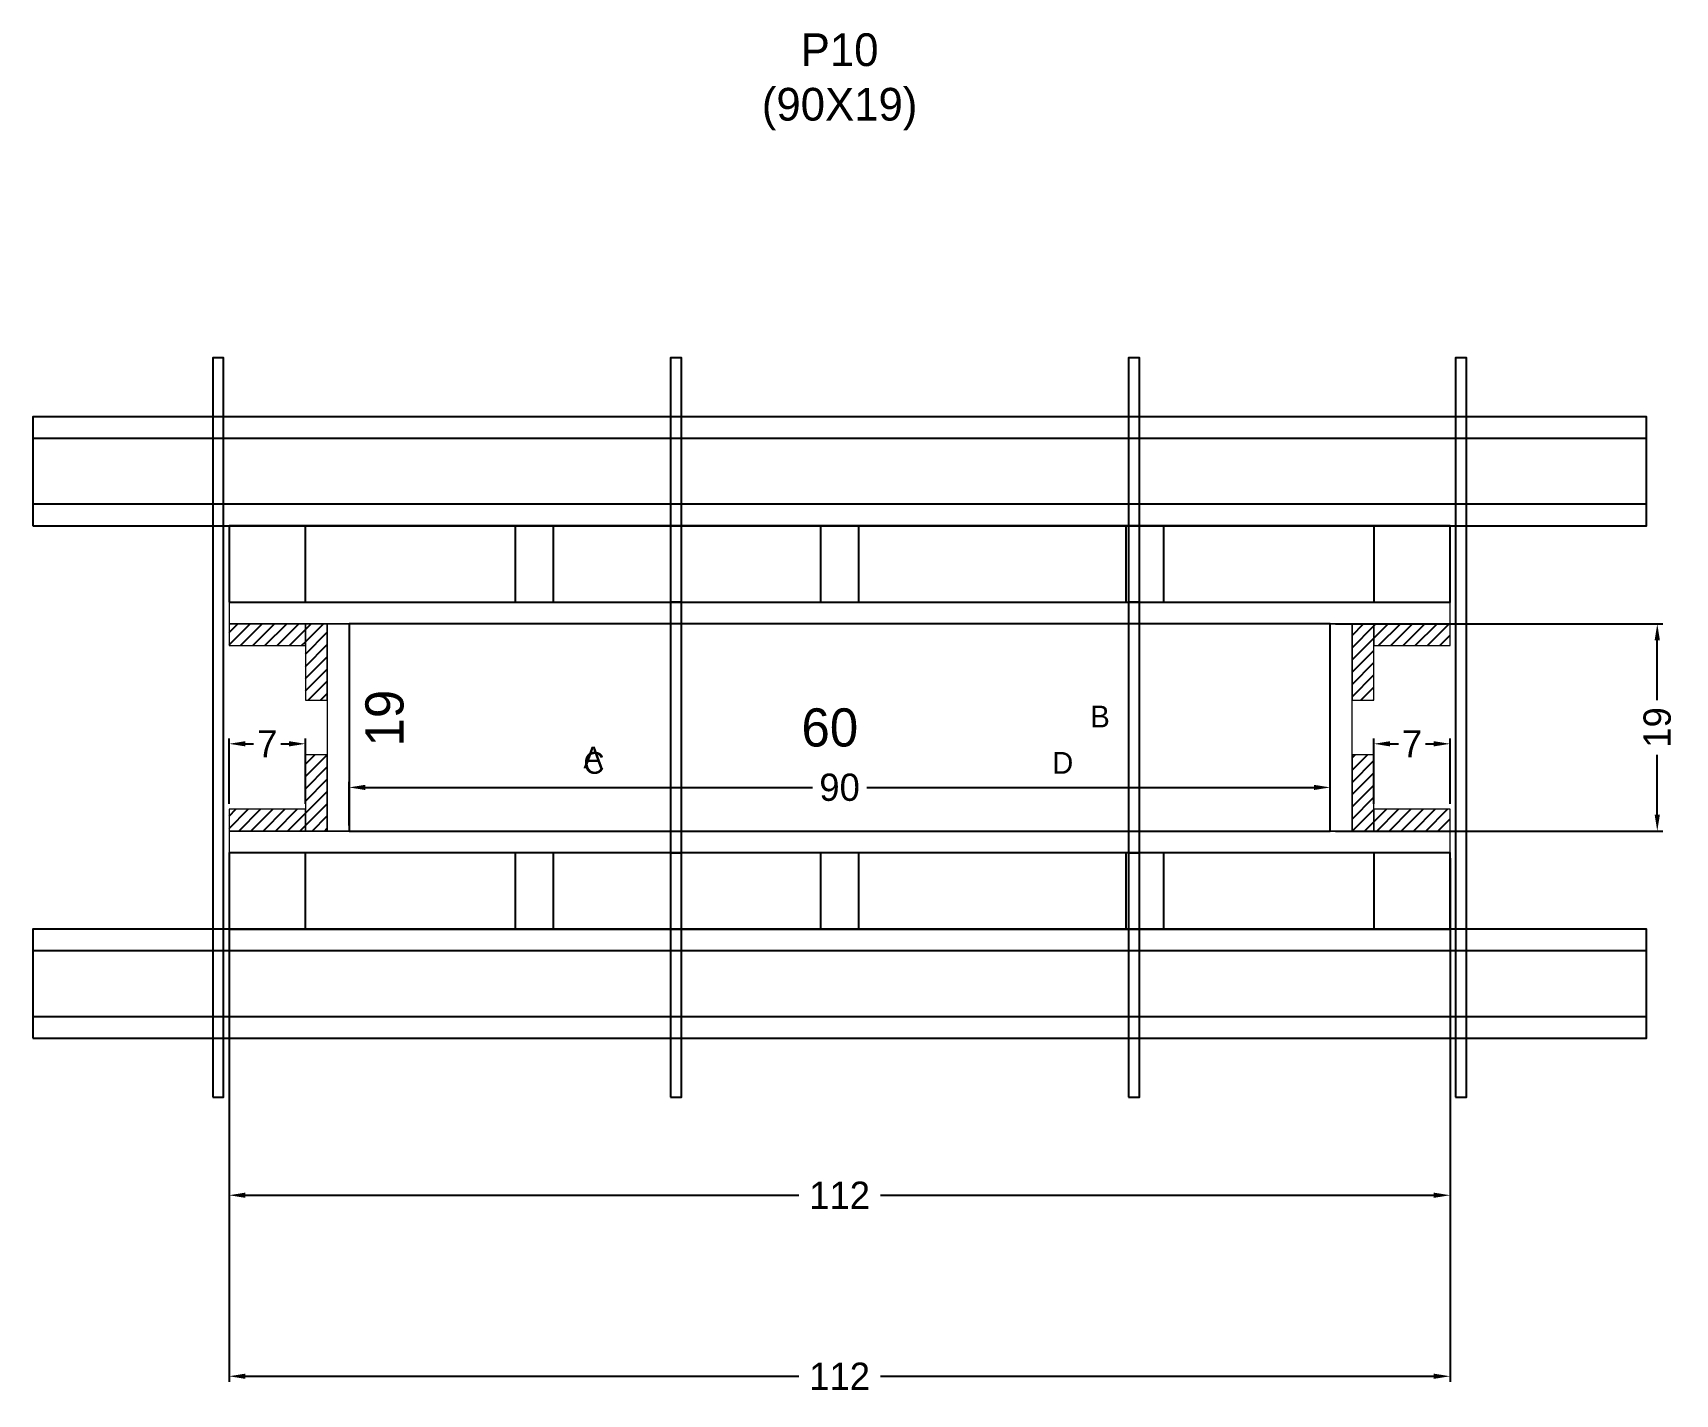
# Model space of a CAD drawing. Header units: centimetres. Extents: x -148 to 153, y 18 to 267.
import ezdxf

# ---------------------------------------------------------------- set-up
doc = ezdxf.new("R2010")
doc.units = ezdxf.units.CM
for name, color, linetype in [('CHAPA', 140, 'Continuous'), ('COTA', 241, 'Continuous'), ('Hachura', 251, 'Continuous'), ('Madeira', 30, 'Continuous'), ('NOMENCLATURA', 7, 'Continuous'), ('Painéis', 200, 'Continuous'), ('Perfil Metálico', 150, 'Continuous'), ('SARRAFO', 251, 'Continuous'), ('TEXTO_GERAL', 7, 'Continuous')]:
    doc.layers.add(name, color=color, linetype=linetype)
doc.dimstyles.new('cotax2', dxfattribs={"dimtxt": 2.5, "dimasz": 1.5, "dimexe": 0.5, "dimexo": 0.5, "dimgap": 0.5, "dimtad": 1, "dimcen": 2.5, "dimazin": 3, "dimtfac": 1, "dimtmove": 0, "dimatfit": 3})
pattern_1 = [(45, (0, 0), (-1.122532, 1.122532), [])]

# ---------------------------------------------------------------- blocks, each defined once
blk = doc.blocks.new('_CLOSEDFILLED')
at = {"color": 0, "linetype": 'BYBLOCK'}
blk.add_solid([(-1, 0.16), (0, 0), (-1, -0.16)], dxfattribs=at)
blk = doc.blocks.new('*D1')
for p, q in [((-112, 116), (-112, 20)), ((112, 116), (112, 20)), ((-109, 21), (-7.5, 21)), ((7.5, 21), (109, 21))]:
    blk.add_line(p, q)
at = {"layer": 'Defpoints'}
for p in [(-112, 117), (112, 117), (-112, 21)]:
    blk.add_point(p, dxfattribs=at)
at = {"layer": 'COTA', "xscale": 3, "yscale": 3, "rotation": 180}
blk.add_blockref('_CLOSEDFILLED', (-112, 21), dxfattribs=at)
at = {"layer": 'COTA', "xscale": 3, "yscale": 3}
blk.add_blockref('_CLOSEDFILLED', (112, 21), dxfattribs=at)
at = {"layer": 'COTA', "insert": (0, 21), "char_height": 5, "attachment_point": 5}
blk.add_mtext('112', dxfattribs=at)
blk = doc.blocks.new('*D2')
for p, q in [((-90, 122), (-90, 130)), ((90, 122), (90, 130)), ((-87, 129), (-5, 129)), ((5, 129), (87, 129))]:
    blk.add_line(p, q)
at = {"layer": 'Defpoints'}
for p in [(-90, 129), (-90, 121), (90, 121)]:
    blk.add_point(p, dxfattribs=at)
at = {"layer": 'COTA', "xscale": 3, "yscale": 3, "rotation": 180}
blk.add_blockref('_CLOSEDFILLED', (-90, 129), dxfattribs=at)
at = {"layer": 'COTA', "xscale": 3, "yscale": 3}
blk.add_blockref('_CLOSEDFILLED', (90, 129), dxfattribs=at)
at = {"layer": 'COTA', "insert": (0, 129), "char_height": 5, "attachment_point": 5}
blk.add_mtext('90', dxfattribs=at)
blk = doc.blocks.new('*D3')
for p, q in [((91, 159), (151, 159)), ((150, 145), (150, 156)), ((150, 124), (150, 135)), ((91, 121), (151, 121))]:
    blk.add_line(p, q)
at = {"layer": 'Defpoints'}
for p in [(90, 159), (90, 121), (150, 121)]:
    blk.add_point(p, dxfattribs=at)
at = {"layer": 'COTA', "xscale": 3, "yscale": 3}
for p, rotation in [((150, 159), 90), ((150, 121), -90.00000000000001)]:
    blk.add_blockref('_CLOSEDFILLED', p, dxfattribs=dict(at, rotation=rotation))
at = {"layer": 'COTA', "insert": (150, 140), "char_height": 5, "attachment_point": 5, "rotation": 90}
blk.add_mtext('19', dxfattribs=at)
blk = doc.blocks.new('*D4')
for p, q in [((-112, 126), (-112, 138)), ((-109, 137), (-107.5, 137)), ((-102.5, 137), (-101, 137)), ((-98, 126), (-98, 138))]:
    blk.add_line(p, q)
at = {"layer": 'Defpoints'}
for p in [(-112, 137), (-112, 125), (-98, 125)]:
    blk.add_point(p, dxfattribs=at)
at = {"layer": 'COTA', "xscale": 3, "yscale": 3, "rotation": 180}
blk.add_blockref('_CLOSEDFILLED', (-112, 137), dxfattribs=at)
at = {"layer": 'COTA', "xscale": 3, "yscale": 3}
blk.add_blockref('_CLOSEDFILLED', (-98, 137), dxfattribs=at)
at = {"layer": 'COTA', "insert": (-105, 137), "char_height": 5, "attachment_point": 5}
blk.add_mtext('7', dxfattribs=at)
blk = doc.blocks.new('*D5')
for p, q in [((98, 126), (98, 138)), ((101, 137), (102.5, 137)), ((107.5, 137), (109, 137)), ((112, 126), (112, 138))]:
    blk.add_line(p, q)
at = {"layer": 'Defpoints'}
for p in [(98, 137), (98, 125), (112, 125)]:
    blk.add_point(p, dxfattribs=at)
at = {"layer": 'COTA', "xscale": 3, "yscale": 3, "rotation": 180}
blk.add_blockref('_CLOSEDFILLED', (98, 137), dxfattribs=at)
at = {"layer": 'COTA', "xscale": 3, "yscale": 3}
blk.add_blockref('_CLOSEDFILLED', (112, 137), dxfattribs=at)
at = {"layer": 'COTA', "insert": (105, 137), "char_height": 5, "attachment_point": 5}
blk.add_mtext('7', dxfattribs=at)
blk = doc.blocks.new('*D6')
for p, q in [((-112, 83.2), (-112, 53.2)), ((112, 83.2), (112, 53.2)), ((-109, 54.2), (-7.5, 54.2)), ((7.5, 54.2), (109, 54.2))]:
    blk.add_line(p, q)
at = {"layer": 'Defpoints'}
for p in [(-112, 84.2), (112, 84.2), (-112, 54.2)]:
    blk.add_point(p, dxfattribs=at)
at = {"layer": 'COTA', "xscale": 3, "yscale": 3, "rotation": 180}
blk.add_blockref('_CLOSEDFILLED', (-112, 54.2), dxfattribs=at)
at = {"layer": 'COTA', "xscale": 3, "yscale": 3}
blk.add_blockref('_CLOSEDFILLED', (112, 54.2), dxfattribs=at)
at = {"layer": 'COTA', "insert": (0, 54.2), "char_height": 5, "attachment_point": 5}
blk.add_mtext('112', dxfattribs=at)

msp = doc.modelspace()

# ---------------------------------------------------------------- hatches: boundary and pattern name
at = {"layer": 'Hachura'}
h = msp.add_hatch(dxfattribs=at)
h.set_pattern_fill('ANSI31')
h.set_pattern_definition(pattern_1)
h.paths.add_polyline_path([(-112, 155), (-98, 155), (-98, 159), (-112, 159)])
h = msp.add_hatch(dxfattribs=at)
h.set_pattern_fill('ANSI31')
h.set_pattern_definition(pattern_1)
h.paths.add_polyline_path([(-98, 145), (-94, 145), (-94, 159), (-98, 159)])
h = msp.add_hatch(dxfattribs=at)
h.set_pattern_fill('ANSI31')
h.set_pattern_definition(pattern_1)
h.paths.add_polyline_path([(94, 145), (98, 145), (98, 159), (94, 159)])
h = msp.add_hatch(dxfattribs=at)
h.set_pattern_fill('ANSI31')
h.set_pattern_definition(pattern_1)
h.paths.add_polyline_path([(98, 155), (112, 155), (112, 159), (98, 159)])
h = msp.add_hatch(dxfattribs=at)
h.set_pattern_fill('ANSI31')
h.set_pattern_definition(pattern_1)
h.paths.add_polyline_path([(-98, 121), (-94, 121), (-94, 135), (-98, 135)])
h = msp.add_hatch(dxfattribs=at)
h.set_pattern_fill('ANSI31')
h.set_pattern_definition(pattern_1)
h.paths.add_polyline_path([(94, 121), (98, 121), (98, 135), (94, 135)])
h = msp.add_hatch(dxfattribs=at)
h.set_pattern_fill('ANSI31')
h.set_pattern_definition(pattern_1)
h.paths.add_polyline_path([(-112, 121), (-98, 121), (-98, 125), (-112, 125)])
h = msp.add_hatch(dxfattribs=at)
h.set_pattern_fill('ANSI31')
h.set_pattern_definition(pattern_1)
h.paths.add_polyline_path([(98, 121), (112, 121), (112, 125), (98, 125)])

# ---------------------------------------------------------------- linework, layer by layer
at = {"layer": 'CHAPA', "lineweight": 18}
for points in [[(-112, 159), (112, 159), (112, 163), (-112, 163)], [(-112, 159), (112, 159), (112, 163), (-112, 163)], [(-94, 121), (-90, 121), (-90, 159), (-94, 159)], [(-94, 121), (-90, 121), (-90, 159), (-94, 159)], [(90, 121), (94, 121), (94, 159), (90, 159)], [(90, 121), (94, 121), (94, 159), (90, 159)], [(-112, 117), (112, 117), (112, 121), (-112, 121)], [(-112, 117), (112, 117), (112, 121), (-112, 121)]]:
    msp.add_lwpolyline(points, close=True, dxfattribs=at)
at = {"layer": 'Hachura'}
for points in [[(-115, 72.2), (-113, 72.2), (-113, 207.8), (-115, 207.8)], [(-31, 163), (-29, 163), (-29, 207.8), (-31, 207.8)], [(53, 163), (55, 163), (55, 207.8), (53, 207.8)], [(113, 72.2), (115, 72.2), (115, 207.8), (113, 207.8)], [(-31, 117), (-29, 117), (-29, 163), (-31, 163)], [(53, 117), (55, 117), (55, 163), (53, 163)], [(-31, 72.2), (-29, 72.2), (-29, 117), (-31, 117)], [(53, 72.2), (55, 72.2), (55, 117), (53, 117)]]:
    msp.add_lwpolyline(points, close=True, dxfattribs=at)
at = {"layer": 'Madeira', "color": 126}
for points in [[(-112, 163), (112, 163), (112, 177), (-112, 177)], [(-112, 163), (-98, 163), (-98, 177), (-112, 177)], [(-59.5, 163), (-52.5, 163), (-52.5, 177), (-59.5, 177)], [(-3.5, 163), (3.5, 163), (3.5, 177), (-3.5, 177)], [(52.5, 163), (59.5, 163), (59.5, 177), (52.5, 177)], [(98, 163), (112, 163), (112, 177), (98, 177)], [(-112, 103), (112, 103), (112, 117), (-112, 117)], [(-112, 103), (-98, 103), (-98, 117), (-112, 117)], [(-59.5, 103), (-52.5, 103), (-52.5, 117), (-59.5, 117)], [(-3.5, 103), (3.5, 103), (3.5, 117), (-3.5, 117)], [(52.5, 103), (59.5, 103), (59.5, 117), (52.5, 117)], [(98, 103), (112, 103), (112, 117), (98, 117)]]:
    msp.add_lwpolyline(points, close=True, dxfattribs=at)
at = {"layer": 'Painéis'}
msp.add_lwpolyline([(-90, 121), (90, 121), (90, 159), (-90, 159)], close=True, dxfattribs=at)
at = {"layer": 'Perfil Metálico', "color": 224}
for points in [[(-148, 177), (148, 177), (148, 197), (-148, 197)], [(-148, 181), (148, 181), (148, 193), (-148, 193)], [(-148, 83), (148, 83), (148, 103), (-148, 103)], [(-148, 87), (148, 87), (148, 99), (-148, 99)]]:
    msp.add_lwpolyline(points, close=True, dxfattribs=at)
at = {"layer": 'SARRAFO', "color": 251, "lineweight": 13}
for points in [[(-112, 155), (-98, 155), (-98, 159), (-112, 159)], [(-98, 145), (-94, 145), (-94, 159), (-98, 159)], [(94, 145), (98, 145), (98, 159), (94, 159)], [(98, 155), (112, 155), (112, 159), (98, 159)], [(-98, 121), (-94, 121), (-94, 135), (-98, 135)], [(94, 121), (98, 121), (98, 135), (94, 135)], [(-112, 121), (-98, 121), (-98, 125), (-112, 125)], [(98, 121), (112, 121), (112, 125), (98, 125)]]:
    msp.add_lwpolyline(points, close=True, dxfattribs=at)

# ---------------------------------------------------------------- texts
at = {"layer": 'COTA'}
msp.add_text('19', height=7, rotation=90, dxfattribs=at).set_placement((-80, 136.5))
msp.add_text('60', height=7, dxfattribs=at).set_placement((-7, 136.5))
at = {"layer": 'NOMENCLATURA', "insert": (0, 249.5), "char_height": 6, "attachment_point": 8}
msp.add_mtext('P10\\P(90X19)', dxfattribs=at)
at = {"layer": 'TEXTO_GERAL'}
for s, p in [('B', (46, 140)), ('A', (-47, 132.5)), ('C', (-47, 131.5)), ('D', (39, 131.5))]:
    msp.add_text(s, height=4, dxfattribs=at).set_placement(p)

# ---------------------------------------------------------------- dimensions: what is measured, and where the dimension line sits
at = {"layer": 'COTA'}
dim = msp.add_linear_dim(base=(150, 121), p1=(90, 121), p2=(90, 159), angle=90, dimstyle='cotax2', dxfattribs=at)
dim.commit()
dim.dimension.update_dxf_attribs({"geometry": '*D3', "text_midpoint": (150, 140)})
for base, p1, p2, picture, middle in [((-112, 137), (-112, 125), (-98, 125), '*D4', (-105, 137)), ((98, 137), (98, 125), (112, 125), '*D5', (105, 137)), ((-90, 129), (-90, 121), (90, 121), '*D2', (0, 129)), ((-112, 21), (-112, 117), (112, 117), '*D1', (0, 21)), ((-112, 54.2), (-112, 84.2), (112, 84.2), '*D6', (0, 54.2))]:
    dim = msp.add_linear_dim(base=base, p1=p1, p2=p2, dimstyle='cotax2', dxfattribs=at)
    dim.commit()
    dim.dimension.update_dxf_attribs({"geometry": picture, "text_midpoint": middle})

doc.saveas('drawing.dxf')
